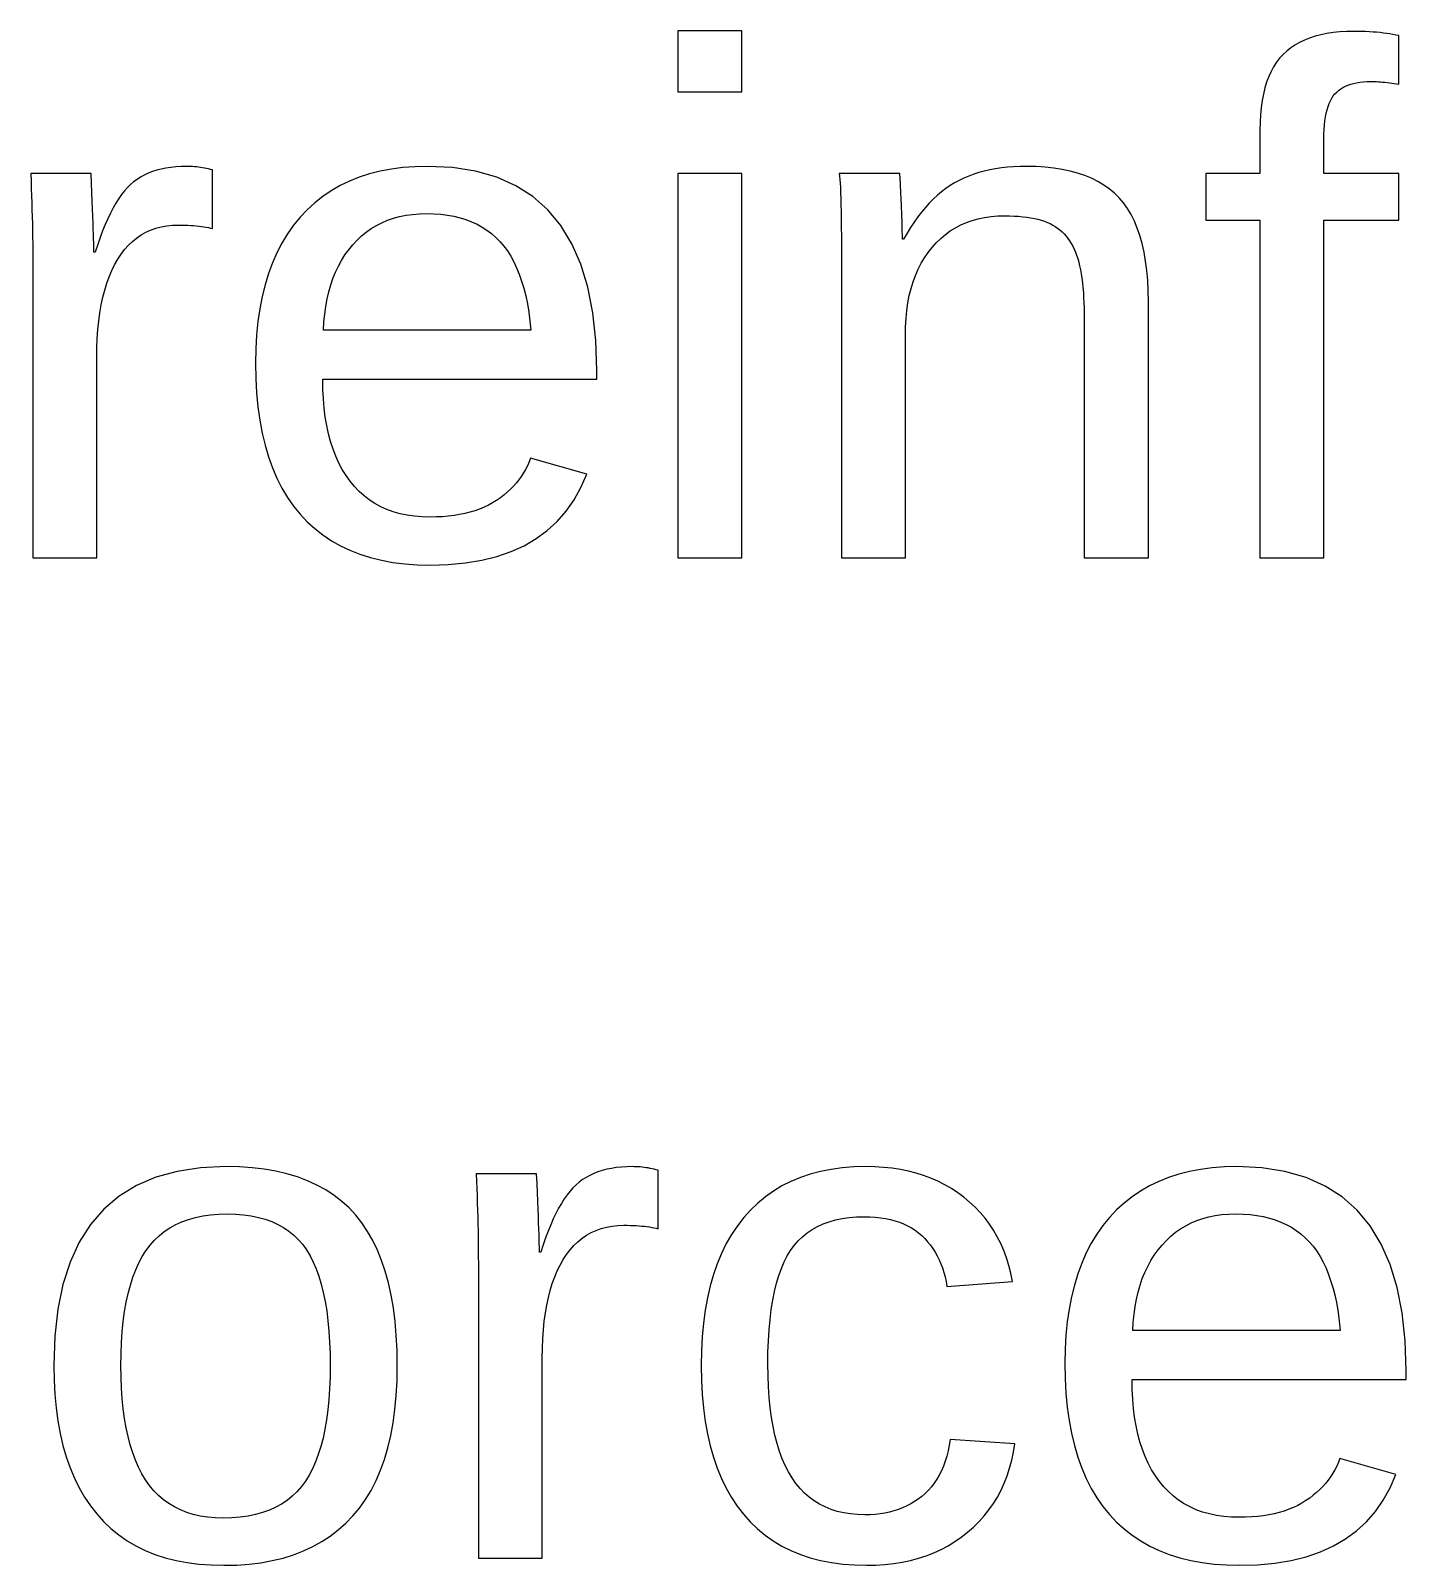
# Model space of a CAD drawing. Extents: x -27 to 133, y -77 to 15.
# Drawn here: x 84.122 to 88.454, y -42.365 to -37.532 of the extents above; entities that cross this region are included whole.
import ezdxf

# ---------------------------------------------------------------- set-up
doc = ezdxf.new("R2010")
doc.units = 0
doc.layers.get('0').update_dxf_attribs({"linetype": 'CONTINUOUS'})

msp = doc.modelspace()

# ---------------------------------------------------------------- linework, layer by layer
for points in [[(86.362, -37.532), (86.1606, -37.532), (86.1606, -37.7244), (86.362, -37.7244)], [(88.1949, -38.1283), (88.431, -38.1283), (88.431, -37.9818), (88.1949, -37.9818), (88.1949, -37.8732), (88.1951, -37.8578), (88.1957, -37.8431), (88.1968, -37.8291), (88.1982, -37.8159), (88.2, -37.8035), (88.2023, -37.7918), (88.205, -37.7809), (88.208, -37.7707), (88.2115, -37.7613), (88.2154, -37.7526), (88.2197, -37.7447), (88.2245, -37.7375), (88.2296, -37.7311), (88.2352, -37.7253), (88.2413, -37.72), (88.2479, -37.7151), (88.255, -37.7107), (88.2626, -37.7068), (88.2707, -37.7033), (88.2793, -37.7003), (88.2884, -37.6978), (88.298, -37.6957), (88.3081, -37.694), (88.3188, -37.6929), (88.3299, -37.6922), (88.3415, -37.692), (88.3476, -37.692), (88.3538, -37.6922), (88.3602, -37.6924), (88.3667, -37.6928), (88.3733, -37.6933), (88.38, -37.6939), (88.3869, -37.6946), (88.3939, -37.6953), (88.4011, -37.6962), (88.4084, -37.6973), (88.4158, -37.6984), (88.4233, -37.6996), (88.431, -37.7009), (88.431, -37.5476), (88.4219, -37.5456), (88.4125, -37.5438), (88.4028, -37.5421), (88.3928, -37.5406), (88.3825, -37.5393), (88.3718, -37.5381), (88.3609, -37.5371), (88.3497, -37.5362), (88.3381, -37.5355), (88.3263, -37.5349), (88.3141, -37.5345), (88.3017, -37.5343), (88.2889, -37.5342), (88.2663, -37.5346), (88.2446, -37.5359), (88.2238, -37.5381), (88.204, -37.5411), (88.185, -37.545), (88.167, -37.5497), (88.1498, -37.5553), (88.1336, -37.5617), (88.1183, -37.5691), (88.1039, -37.5772), (88.0905, -37.5863), (88.0779, -37.5962), (88.0662, -37.6069), (88.0555, -37.6187), (88.0456, -37.6315), (88.0366, -37.6454), (88.0284, -37.6605), (88.0211, -37.6766), (88.0146, -37.6938), (88.009, -37.7122), (88.0043, -37.7316), (88.0004, -37.7521), (87.9974, -37.7738), (87.9952, -37.7965), (87.9939, -37.8203), (87.9935, -37.8453), (87.9935, -37.9818), (87.8235, -37.9818), (87.8235, -38.1283), (87.9935, -38.1283), (87.9935, -39.1924), (88.1949, -39.1924)], [(84.33, -38.5614), (84.3304, -38.5309), (84.3316, -38.5016), (84.3335, -38.4734), (84.3362, -38.4463), (84.3398, -38.4202), (84.3441, -38.3953), (84.3491, -38.3715), (84.355, -38.3489), (84.3616, -38.3273), (84.3691, -38.3068), (84.3773, -38.2874), (84.3862, -38.2691), (84.396, -38.252), (84.4065, -38.236), (84.4177, -38.2213), (84.4296, -38.2079), (84.4422, -38.1958), (84.4556, -38.1849), (84.4696, -38.1753), (84.4843, -38.167), (84.4997, -38.16), (84.5158, -38.1542), (84.5327, -38.1498), (84.5502, -38.1466), (84.5684, -38.1446), (84.5873, -38.144), (84.5975, -38.1441), (84.6074, -38.1443), (84.6169, -38.1446), (84.6261, -38.1451), (84.635, -38.1457), (84.6436, -38.1464), (84.6518, -38.1472), (84.6598, -38.1482), (84.6674, -38.1494), (84.6747, -38.1506), (84.6817, -38.152), (84.6884, -38.1535), (84.6948, -38.1552), (84.6948, -37.9706), (84.6884, -37.9689), (84.682, -37.9674), (84.6757, -37.966), (84.6694, -37.9647), (84.6631, -37.9636), (84.6568, -37.9626), (84.6505, -37.9618), (84.6442, -37.961), (84.638, -37.9604), (84.6317, -37.96), (84.6255, -37.9597), (84.6193, -37.9595), (84.6131, -37.9594), (84.5958, -37.9597), (84.5792, -37.9607), (84.5631, -37.9624), (84.5477, -37.9648), (84.5329, -37.9678), (84.5187, -37.9715), (84.5051, -37.9759), (84.4921, -37.981), (84.4797, -37.9867), (84.4679, -37.9931), (84.4568, -38.0002), (84.4462, -38.008), (84.4363, -38.0164), (84.4267, -38.0258), (84.4173, -38.0363), (84.4081, -38.048), (84.3991, -38.0609), (84.3902, -38.0749), (84.3815, -38.0901), (84.373, -38.1064), (84.3647, -38.124), (84.3565, -38.1426), (84.3485, -38.1625), (84.3406, -38.1835), (84.333, -38.2057), (84.3255, -38.229), (84.321, -38.229), (84.321, -38.2217), (84.3208, -38.2124), (84.3206, -38.2012), (84.3202, -38.188), (84.3197, -38.1729), (84.3191, -38.1558), (84.3184, -38.1368), (84.3176, -38.1158), (84.3167, -38.0929), (84.3157, -38.068), (84.3146, -38.0412), (84.3134, -38.0125), (84.3121, -37.9818), (84.1219, -37.9818), (84.1229, -38.0054), (84.1238, -38.0286), (84.1246, -38.0516), (84.1254, -38.0742), (84.126, -38.0966), (84.1266, -38.1186), (84.1271, -38.1403), (84.1276, -38.1616), (84.1279, -38.1827), (84.1282, -38.2034), (84.1284, -38.2238), (84.1285, -38.2439), (84.1286, -38.2637), (84.1286, -39.1924), (84.33, -39.1924)], [(85.4371, -39.2131), (85.4915, -39.208), (85.5425, -39.1995), (85.5903, -39.1877), (85.6348, -39.1724), (85.676, -39.1538), (85.7139, -39.1317), (85.7486, -39.1063), (85.78, -39.0775), (85.8082, -39.0453), (85.8331, -39.0097), (85.8547, -38.9707), (85.873, -38.9284), (85.6962, -38.878), (85.6916, -38.8902), (85.6864, -38.9021), (85.6806, -38.9137), (85.6742, -38.9249), (85.6672, -38.9358), (85.6595, -38.9464), (85.6513, -38.9567), (85.6425, -38.9666), (85.6331, -38.9761), (85.623, -38.9854), (85.6124, -38.9943), (85.6012, -39.0029), (85.5894, -39.0112), (85.5769, -39.0189), (85.5639, -39.0261), (85.5502, -39.0326), (85.5359, -39.0385), (85.521, -39.0438), (85.5055, -39.0485), (85.4893, -39.0525), (85.4726, -39.056), (85.4552, -39.0588), (85.4372, -39.0609), (85.4186, -39.0625), (85.3994, -39.0634), (85.3796, -39.0637), (85.3546, -39.0631), (85.3305, -39.0611), (85.3074, -39.0577), (85.2852, -39.053), (85.2639, -39.047), (85.2436, -39.0397), (85.2243, -39.031), (85.2058, -39.021), (85.1883, -39.0096), (85.1718, -38.9969), (85.1562, -38.9828), (85.1415, -38.9675), (85.1278, -38.9507), (85.1151, -38.9328), (85.1033, -38.9137), (85.0926, -38.8935), (85.0829, -38.8722), (85.0743, -38.8497), (85.0666, -38.8262), (85.06, -38.8015), (85.0544, -38.7756), (85.0498, -38.7487), (85.0462, -38.7206), (85.0437, -38.6914), (85.0422, -38.6611), (85.0416, -38.6296), (85.9055, -38.6296), (85.9055, -38.6028), (85.9023, -38.5076), (85.8928, -38.42), (85.877, -38.3401), (85.8549, -38.2677), (85.8265, -38.203), (85.7918, -38.1459), (85.7507, -38.0964), (85.7033, -38.0546), (85.6496, -38.0203), (85.5896, -37.9936), (85.5233, -37.9746), (85.4507, -37.9632), (85.3717, -37.9594), (85.3323, -37.9603), (85.2944, -37.9632), (85.2578, -37.9679), (85.2227, -37.9745), (85.189, -37.9831), (85.1567, -37.9935), (85.1258, -38.0058), (85.0964, -38.02), (85.0684, -38.0361), (85.0418, -38.0541), (85.0167, -38.0739), (84.9929, -38.0957), (84.9706, -38.1194), (84.9498, -38.1448), (84.9307, -38.1719), (84.9133, -38.2007), (84.8975, -38.2311), (84.8834, -38.2632), (84.8709, -38.2969), (84.8601, -38.3323), (84.851, -38.3693), (84.8435, -38.408), (84.8377, -38.4483), (84.8335, -38.4903), (84.831, -38.534), (84.8302, -38.5793), (84.831, -38.6269), (84.8335, -38.6727), (84.8377, -38.7166), (84.8435, -38.7587), (84.851, -38.799), (84.8601, -38.8374), (84.8709, -38.874), (84.8834, -38.9087), (84.8975, -38.9416), (84.9133, -38.9727), (84.9307, -39.0019), (84.9498, -39.0293), (84.9706, -39.0548), (84.993, -39.0785), (85.0168, -39.1002), (85.0422, -39.1201), (85.0691, -39.1381), (85.0976, -39.1542), (85.1275, -39.1684), (85.159, -39.1807), (85.192, -39.1911), (85.2264, -39.1996), (85.2625, -39.2063), (85.3, -39.211), (85.339, -39.2138), (85.3796, -39.2148)], [(86.362, -37.9818), (86.1606, -37.9818), (86.1606, -39.1924), (86.362, -39.1924)], [(86.8768, -38.4909), (86.8773, -38.4641), (86.8788, -38.4383), (86.8812, -38.4134), (86.8847, -38.3894), (86.8892, -38.3663), (86.8947, -38.3441), (86.9011, -38.3229), (86.9086, -38.3025), (86.917, -38.2831), (86.9264, -38.2646), (86.9369, -38.247), (86.9483, -38.2303), (86.9607, -38.2145), (86.974, -38.1998), (86.988, -38.1862), (87.0027, -38.1738), (87.0182, -38.1626), (87.0344, -38.1526), (87.0513, -38.1438), (87.0689, -38.1361), (87.0873, -38.1296), (87.1064, -38.1243), (87.1262, -38.1202), (87.1468, -38.1173), (87.1681, -38.1155), (87.1901, -38.1149), (87.2051, -38.1151), (87.2196, -38.1156), (87.2335, -38.1165), (87.2468, -38.1177), (87.2595, -38.1192), (87.2717, -38.1211), (87.2834, -38.1234), (87.2944, -38.1259), (87.3049, -38.1289), (87.3148, -38.1321), (87.3241, -38.1357), (87.3329, -38.1397), (87.3411, -38.144), (87.3489, -38.1487), (87.3563, -38.1538), (87.3634, -38.1594), (87.3701, -38.1654), (87.3766, -38.1718), (87.3827, -38.1787), (87.3884, -38.186), (87.3939, -38.1938), (87.399, -38.202), (87.4037, -38.2106), (87.4082, -38.2197), (87.4123, -38.2292), (87.4161, -38.2391), (87.4196, -38.2496), (87.4228, -38.2607), (87.4257, -38.2724), (87.4283, -38.2848), (87.4307, -38.2978), (87.4328, -38.3115), (87.4346, -38.3258), (87.4361, -38.3407), (87.4374, -38.3563), (87.4383, -38.3725), (87.439, -38.3893), (87.4394, -38.4068), (87.4396, -38.4249), (87.4396, -39.1924), (87.6421, -39.1924), (87.6421, -38.3857), (87.6416, -38.3513), (87.6399, -38.3185), (87.6372, -38.2872), (87.6334, -38.2574), (87.6284, -38.2292), (87.6224, -38.2025), (87.6153, -38.1773), (87.6071, -38.1537), (87.5979, -38.1316), (87.5875, -38.111), (87.576, -38.0919), (87.5634, -38.0744), (87.5498, -38.0584), (87.5349, -38.0438), (87.5189, -38.0303), (87.5015, -38.018), (87.4829, -38.0068), (87.463, -37.9969), (87.4418, -37.9881), (87.4194, -37.9805), (87.3957, -37.974), (87.3708, -37.9688), (87.3446, -37.9647), (87.3171, -37.9617), (87.2883, -37.96), (87.2583, -37.9594), (87.2378, -37.9597), (87.2177, -37.9606), (87.1982, -37.9622), (87.1792, -37.9643), (87.1607, -37.9671), (87.1428, -37.9705), (87.1253, -37.9745), (87.1084, -37.9791), (87.092, -37.9843), (87.0762, -37.9902), (87.0608, -37.9966), (87.046, -38.0037), (87.0317, -38.0114), (87.0178, -38.0198), (87.0042, -38.0292), (86.9908, -38.0393), (86.9777, -38.0504), (86.9648, -38.0623), (86.9522, -38.075), (86.9399, -38.0887), (86.9278, -38.1032), (86.9159, -38.1186), (86.9044, -38.1348), (86.893, -38.1519), (86.882, -38.1699), (86.8712, -38.1888), (86.8678, -38.1888), (86.8675, -38.1755), (86.8671, -38.1629), (86.8668, -38.151), (86.8665, -38.1397), (86.8662, -38.1291), (86.8659, -38.1192), (86.8656, -38.1099), (86.8653, -38.1014), (86.865, -38.0935), (86.8647, -38.0862), (86.8644, -38.0796), (86.8642, -38.0737), (86.8639, -38.0685), (86.8637, -38.0636), (86.8634, -38.0588), (86.8632, -38.0542), (86.8629, -38.0495), (86.8627, -38.045), (86.8625, -38.0406), (86.8623, -38.0362), (86.8621, -38.032), (86.8618, -38.0278), (86.8617, -38.0237), (86.8615, -38.0197), (86.8613, -38.0158), (86.8611, -38.012), (86.8609, -38.0083), (86.8608, -38.0048), (86.8606, -38.0016), (86.8604, -37.9986), (86.8602, -37.9959), (86.8601, -37.9933), (86.8599, -37.991), (86.8597, -37.9889), (86.8596, -37.987), (86.8594, -37.9854), (86.8592, -37.9839), (86.859, -37.9827), (86.8589, -37.9818), (86.6687, -37.9818), (86.6697, -37.99), (86.6706, -38.0001), (86.6714, -38.0122), (86.6722, -38.0263), (86.6728, -38.0422), (86.6734, -38.0602), (86.6739, -38.0801), (86.6744, -38.1019), (86.6747, -38.1257), (86.675, -38.1514), (86.6752, -38.1791), (86.6753, -38.2087), (86.6754, -38.2402), (86.6754, -39.1924), (86.8768, -39.1924)], [(85.0454, -38.4493), (85.0478, -38.4243), (85.0512, -38.4001), (85.0555, -38.3768), (85.0607, -38.3544), (85.0669, -38.3328), (85.074, -38.3121), (85.082, -38.2923), (85.091, -38.2733), (85.1009, -38.2552), (85.1117, -38.238), (85.1235, -38.2216), (85.1362, -38.2061), (85.1497, -38.1916), (85.164, -38.1783), (85.179, -38.1661), (85.1946, -38.1551), (85.2111, -38.1453), (85.2282, -38.1366), (85.2461, -38.1291), (85.2646, -38.1227), (85.2839, -38.1175), (85.304, -38.1134), (85.3247, -38.1105), (85.3462, -38.1088), (85.3684, -38.1082), (85.3912, -38.1087), (85.4132, -38.1103), (85.4343, -38.1129), (85.4547, -38.1165), (85.4741, -38.1212), (85.4928, -38.1269), (85.5106, -38.1337), (85.5276, -38.1415), (85.5437, -38.1503), (85.559, -38.1602), (85.5735, -38.1711), (85.5872, -38.183), (85.6, -38.196), (85.612, -38.2102), (85.6233, -38.2255), (85.6338, -38.2421), (85.6435, -38.2599), (85.6525, -38.2789), (85.6608, -38.2992), (85.6682, -38.3206), (85.675, -38.3433), (85.681, -38.3672), (85.6862, -38.3924), (85.6907, -38.4188), (85.6944, -38.4464), (85.6973, -38.4752), (85.0439, -38.4752)], [(84.7708, -42.3639), (84.8095, -42.3611), (84.8467, -42.3565), (84.8825, -42.3501), (84.9167, -42.3418), (84.9494, -42.3317), (84.9807, -42.3197), (85.0104, -42.3059), (85.0387, -42.2902), (85.0654, -42.2728), (85.0907, -42.2534), (85.1145, -42.2323), (85.1367, -42.2093), (85.1574, -42.1844), (85.1764, -42.1576), (85.1938, -42.1288), (85.2096, -42.0982), (85.2236, -42.0656), (85.236, -42.0311), (85.2468, -41.9947), (85.2559, -41.9564), (85.2634, -41.9162), (85.2691, -41.874), (85.2733, -41.8299), (85.2758, -41.7839), (85.2766, -41.736), (85.2758, -41.6876), (85.2735, -41.6411), (85.2696, -41.5967), (85.2642, -41.5543), (85.2572, -41.5139), (85.2487, -41.4754), (85.2386, -41.439), (85.227, -41.4045), (85.2138, -41.372), (85.1991, -41.3416), (85.1829, -41.3131), (85.165, -41.2866), (85.1457, -41.2621), (85.1247, -41.2395), (85.1019, -41.2187), (85.0774, -41.1998), (85.0512, -41.1826), (85.0233, -41.1672), (84.9936, -41.1537), (84.9622, -41.1419), (84.929, -41.132), (84.8942, -41.1238), (84.8575, -41.1175), (84.8192, -41.113), (84.7791, -41.1103), (84.7373, -41.1094), (84.657, -41.1131), (84.5831, -41.1242), (84.5157, -41.1428), (84.4547, -41.1687), (84.4001, -41.2021), (84.3519, -41.2429), (84.3102, -41.2911), (84.2749, -41.3467), (84.246, -41.4097), (84.2235, -41.4801), (84.2074, -41.558), (84.1978, -41.6433), (84.1946, -41.736), (84.1954, -41.7821), (84.1978, -41.8266), (84.2018, -41.8693), (84.2074, -41.9103), (84.2146, -41.9497), (84.2234, -41.9873), (84.2339, -42.0232), (84.2459, -42.0575), (84.2595, -42.09), (84.2747, -42.1208), (84.2915, -42.15), (84.31, -42.1774), (84.33, -42.2031), (84.3516, -42.227), (84.3747, -42.249), (84.3994, -42.2691), (84.4256, -42.2873), (84.4533, -42.3036), (84.4826, -42.3179), (84.5134, -42.3303), (84.5458, -42.3409), (84.5797, -42.3495), (84.6151, -42.3562), (84.652, -42.361), (84.6905, -42.3638), (84.7306, -42.3648)], [(85.7332, -41.7114), (85.7336, -41.6809), (85.7347, -41.6516), (85.7367, -41.6234), (85.7394, -41.5963), (85.7429, -41.5702), (85.7472, -41.5453), (85.7523, -41.5215), (85.7582, -41.4989), (85.7648, -41.4773), (85.7722, -41.4568), (85.7804, -41.4374), (85.7894, -41.4191), (85.7992, -41.402), (85.8097, -41.386), (85.8209, -41.3713), (85.8328, -41.3579), (85.8454, -41.3458), (85.8588, -41.3349), (85.8728, -41.3253), (85.8875, -41.317), (85.9029, -41.31), (85.919, -41.3042), (85.9359, -41.2998), (85.9534, -41.2966), (85.9716, -41.2946), (85.9905, -41.294), (86.0007, -41.2941), (86.0105, -41.2943), (86.0201, -41.2946), (86.0293, -41.2951), (86.0382, -41.2957), (86.0468, -41.2964), (86.055, -41.2972), (86.063, -41.2982), (86.0706, -41.2994), (86.0779, -41.3006), (86.0849, -41.302), (86.0916, -41.3035), (86.0979, -41.3052), (86.0979, -41.1206), (86.0916, -41.1189), (86.0852, -41.1174), (86.0789, -41.116), (86.0726, -41.1147), (86.0663, -41.1136), (86.06, -41.1126), (86.0537, -41.1118), (86.0474, -41.111), (86.0411, -41.1104), (86.0349, -41.11), (86.0287, -41.1097), (86.0225, -41.1095), (86.0163, -41.1094), (85.999, -41.1097), (85.9824, -41.1107), (85.9663, -41.1124), (85.9509, -41.1148), (85.9361, -41.1178), (85.9219, -41.1215), (85.9083, -41.1259), (85.8953, -41.131), (85.8829, -41.1367), (85.8711, -41.1431), (85.86, -41.1502), (85.8494, -41.158), (85.8395, -41.1664), (85.8299, -41.1758), (85.8205, -41.1863), (85.8113, -41.198), (85.8023, -41.2109), (85.7934, -41.2249), (85.7847, -41.2401), (85.7762, -41.2564), (85.7679, -41.274), (85.7597, -41.2926), (85.7517, -41.3125), (85.7438, -41.3335), (85.7362, -41.3557), (85.7287, -41.379), (85.7242, -41.379), (85.7242, -41.3717), (85.724, -41.3624), (85.7237, -41.3512), (85.7234, -41.338), (85.7229, -41.3229), (85.7223, -41.3058), (85.7216, -41.2868), (85.7208, -41.2658), (85.7199, -41.2429), (85.7189, -41.218), (85.7178, -41.1912), (85.7166, -41.1625), (85.7153, -41.1318), (85.5251, -41.1318), (85.5261, -41.1554), (85.527, -41.1786), (85.5278, -41.2016), (85.5286, -41.2242), (85.5292, -41.2466), (85.5298, -41.2686), (85.5303, -41.2903), (85.5308, -41.3116), (85.5311, -41.3327), (85.5314, -41.3534), (85.5316, -41.3738), (85.5317, -41.3939), (85.5318, -41.4137), (85.5318, -42.3424), (85.7332, -42.3424)], [(86.784, -42.3642), (86.8124, -42.3623), (86.84, -42.3592), (86.8669, -42.3549), (86.8929, -42.3494), (86.9181, -42.3426), (86.9426, -42.3346), (86.9662, -42.3254), (86.9891, -42.3149), (87.0111, -42.3032), (87.0324, -42.2903), (87.0529, -42.2761), (87.0726, -42.2607), (87.0912, -42.2443), (87.1087, -42.2271), (87.125, -42.209), (87.14, -42.19), (87.1539, -42.1703), (87.1665, -42.1497), (87.178, -42.1282), (87.1882, -42.106), (87.1973, -42.0829), (87.2051, -42.0589), (87.2117, -42.0342), (87.2171, -42.0086), (87.2214, -41.9821), (87.0177, -41.9687), (87.0148, -41.9869), (87.0112, -42.0044), (87.007, -42.0211), (87.0022, -42.0371), (86.9966, -42.0524), (86.9904, -42.0669), (86.9836, -42.0807), (86.9761, -42.0937), (86.9679, -42.106), (86.9591, -42.1175), (86.9497, -42.1283), (86.9395, -42.1384), (86.9288, -42.1477), (86.9175, -42.1563), (86.9057, -42.1643), (86.8936, -42.1715), (86.881, -42.178), (86.868, -42.1839), (86.8546, -42.189), (86.8408, -42.1935), (86.8266, -42.1973), (86.8119, -42.2004), (86.7969, -42.2028), (86.7814, -42.2045), (86.7655, -42.2056), (86.7492, -42.2059), (86.7261, -42.2052), (86.7038, -42.2032), (86.6825, -42.1997), (86.6622, -42.1949), (86.6427, -42.1887), (86.6241, -42.1811), (86.6065, -42.1722), (86.5898, -42.1618), (86.5739, -42.1501), (86.559, -42.1371), (86.545, -42.1226), (86.532, -42.1068), (86.5198, -42.0896), (86.5085, -42.0709), (86.4982, -42.0508), (86.4887, -42.0292), (86.4802, -42.0061), (86.4725, -41.9815), (86.4658, -41.9554), (86.4599, -41.9279), (86.455, -41.8989), (86.4509, -41.8684), (86.4478, -41.8364), (86.4455, -41.8029), (86.4442, -41.7679), (86.4437, -41.7315), (86.4441, -41.6936), (86.4454, -41.6575), (86.4475, -41.623), (86.4505, -41.5903), (86.4543, -41.5594), (86.459, -41.5301), (86.4645, -41.5026), (86.4708, -41.4767), (86.478, -41.4526), (86.4861, -41.4303), (86.495, -41.4096), (86.5047, -41.3907), (86.5153, -41.3735), (86.5269, -41.3577), (86.5395, -41.3433), (86.5531, -41.33), (86.5678, -41.3181), (86.5835, -41.3074), (86.6003, -41.298), (86.6181, -41.2898), (86.6369, -41.2829), (86.6569, -41.2772), (86.6778, -41.2728), (86.6998, -41.2697), (86.7229, -41.2678), (86.747, -41.2671), (86.7647, -41.2675), (86.7818, -41.2685), (86.7983, -41.2703), (86.8142, -41.2728), (86.8294, -41.2759), (86.844, -41.2798), (86.8579, -41.2843), (86.8712, -41.2896), (86.8839, -41.2956), (86.8959, -41.3022), (86.9073, -41.3096), (86.9181, -41.3177), (86.9282, -41.3264), (86.9377, -41.3358), (86.9467, -41.3457), (86.9551, -41.356), (86.9629, -41.3669), (86.9702, -41.3782), (86.9768, -41.39), (86.983, -41.4023), (86.9885, -41.4151), (86.9935, -41.4284), (86.9979, -41.4422), (87.0017, -41.4564), (87.005, -41.4712), (87.0077, -41.4864), (87.2146, -41.4708), (87.2093, -41.4452), (87.2029, -41.4205), (87.1953, -41.3967), (87.1867, -41.3737), (87.1771, -41.3516), (87.1663, -41.3303), (87.1545, -41.3099), (87.1416, -41.2904), (87.1276, -41.2717), (87.1125, -41.2539), (87.0963, -41.2369), (87.0791, -41.2208), (87.0608, -41.2056), (87.0416, -41.1914), (87.0216, -41.1783), (87.0009, -41.1663), (86.9794, -41.1555), (86.9572, -41.1458), (86.9342, -41.1373), (86.9105, -41.1299), (86.8861, -41.1236), (86.8609, -41.1185), (86.8349, -41.1145), (86.8082, -41.1117), (86.7808, -41.11), (86.7526, -41.1094), (86.7147, -41.1103), (86.6782, -41.1132), (86.6431, -41.1179), (86.6093, -41.1246), (86.577, -41.1331), (86.546, -41.1436), (86.5164, -41.1559), (86.4881, -41.1702), (86.4613, -41.1863), (86.4358, -41.2044), (86.4117, -41.2243), (86.389, -41.2462), (86.3676, -41.2699), (86.3478, -41.2955), (86.3295, -41.3228), (86.3128, -41.3518), (86.2977, -41.3825), (86.2842, -41.4149), (86.2723, -41.449), (86.262, -41.4849), (86.2532, -41.5224), (86.2461, -41.5617), (86.2405, -41.6027), (86.2366, -41.6454), (86.2342, -41.6898), (86.2334, -41.736), (86.2342, -41.7824), (86.2365, -41.8272), (86.2405, -41.8702), (86.246, -41.9114), (86.2532, -41.9509), (86.2619, -41.9887), (86.2721, -42.0247), (86.284, -42.059), (86.2975, -42.0915), (86.3125, -42.1223), (86.3291, -42.1513), (86.3473, -42.1787), (86.3671, -42.2042), (86.3884, -42.228), (86.4111, -42.2498), (86.4352, -42.2698), (86.4608, -42.2878), (86.4877, -42.304), (86.5161, -42.3182), (86.546, -42.3306), (86.5772, -42.341), (86.6099, -42.3496), (86.644, -42.3562), (86.6795, -42.361), (86.7164, -42.3638), (86.7548, -42.3648)], [(87.9862, -42.3631), (88.0405, -42.358), (88.0915, -42.3495), (88.1393, -42.3377), (88.1838, -42.3224), (88.225, -42.3038), (88.263, -42.2817), (88.2977, -42.2563), (88.3291, -42.2275), (88.3572, -42.1953), (88.3821, -42.1597), (88.4037, -42.1207), (88.422, -42.0784), (88.2453, -42.028), (88.2407, -42.0402), (88.2354, -42.0521), (88.2296, -42.0637), (88.2232, -42.0749), (88.2162, -42.0858), (88.2086, -42.0964), (88.2004, -42.1067), (88.1915, -42.1166), (88.1821, -42.1261), (88.1721, -42.1354), (88.1615, -42.1443), (88.1502, -42.1529), (88.1384, -42.1612), (88.1259, -42.1689), (88.1129, -42.1761), (88.0992, -42.1826), (88.0849, -42.1885), (88.07, -42.1938), (88.0545, -42.1985), (88.0384, -42.2025), (88.0216, -42.206), (88.0042, -42.2088), (87.9863, -42.2109), (87.9677, -42.2125), (87.9484, -42.2134), (87.9286, -42.2137), (87.9036, -42.2131), (87.8795, -42.2111), (87.8564, -42.2077), (87.8342, -42.203), (87.813, -42.197), (87.7927, -42.1897), (87.7733, -42.181), (87.7549, -42.171), (87.7374, -42.1596), (87.7208, -42.1469), (87.7052, -42.1328), (87.6906, -42.1175), (87.6768, -42.1007), (87.6641, -42.0828), (87.6524, -42.0637), (87.6417, -42.0435), (87.632, -42.0222), (87.6233, -41.9997), (87.6157, -41.9762), (87.609, -41.9515), (87.6034, -41.9256), (87.5988, -41.8987), (87.5953, -41.8706), (87.5927, -41.8414), (87.5912, -41.8111), (87.5907, -41.7796), (88.4545, -41.7796), (88.4545, -41.7528), (88.4513, -41.6576), (88.4419, -41.57), (88.4261, -41.4901), (88.404, -41.4177), (88.3755, -41.353), (88.3408, -41.2959), (88.2997, -41.2464), (88.2524, -41.2046), (88.1987, -41.1703), (88.1387, -41.1436), (88.0724, -41.1246), (87.9997, -41.1132), (87.9208, -41.1094), (87.8814, -41.1103), (87.8434, -41.1132), (87.8068, -41.1179), (87.7717, -41.1245), (87.738, -41.1331), (87.7057, -41.1435), (87.6749, -41.1558), (87.6455, -41.17), (87.6174, -41.1861), (87.5909, -41.2041), (87.5657, -41.2239), (87.542, -41.2457), (87.5196, -41.2694), (87.4989, -41.2948), (87.4798, -41.3219), (87.4623, -41.3507), (87.4465, -41.3811), (87.4324, -41.4132), (87.4199, -41.4469), (87.4091, -41.4823), (87.4, -41.5193), (87.3925, -41.558), (87.3867, -41.5983), (87.3825, -41.6403), (87.3801, -41.684), (87.3792, -41.7293), (87.3801, -41.7769), (87.3825, -41.8227), (87.3867, -41.8666), (87.3925, -41.9087), (87.4, -41.949), (87.4091, -41.9874), (87.4199, -42.024), (87.4324, -42.0587), (87.4465, -42.0916), (87.4623, -42.1227), (87.4798, -42.1519), (87.4989, -42.1793), (87.5196, -42.2048), (87.542, -42.2285), (87.5659, -42.2502), (87.5913, -42.2701), (87.6182, -42.2881), (87.6466, -42.3042), (87.6766, -42.3184), (87.708, -42.3307), (87.741, -42.3411), (87.7755, -42.3496), (87.8115, -42.3563), (87.849, -42.361), (87.888, -42.3638), (87.9286, -42.3648)], [(84.7032, -42.2153), (84.6791, -42.2131), (84.6561, -42.2096), (84.6341, -42.2046), (84.6132, -42.1982), (84.5934, -42.1904), (84.5746, -42.1811), (84.5568, -42.1704), (84.5401, -42.1583), (84.5245, -42.1448), (84.5099, -42.1299), (84.4963, -42.1135), (84.4838, -42.0957), (84.4723, -42.0765), (84.4617, -42.0559), (84.4521, -42.0338), (84.4433, -42.0104), (84.4355, -41.9855), (84.4286, -41.9593), (84.4226, -41.9316), (84.4176, -41.9025), (84.4134, -41.872), (84.4102, -41.8401), (84.4079, -41.8068), (84.4065, -41.7721), (84.4061, -41.736), (84.4065, -41.6989), (84.4079, -41.6633), (84.4103, -41.6293), (84.4135, -41.5968), (84.4177, -41.5659), (84.4229, -41.5365), (84.4289, -41.5087), (84.4359, -41.4824), (84.4439, -41.4576), (84.4527, -41.4344), (84.4626, -41.4127), (84.4733, -41.3926), (84.485, -41.374), (84.4977, -41.3569), (84.5115, -41.3411), (84.5266, -41.3267), (84.5428, -41.3137), (84.5601, -41.3021), (84.5786, -41.2918), (84.5983, -41.2829), (84.6191, -41.2753), (84.6411, -41.2692), (84.6642, -41.2644), (84.6885, -41.2609), (84.714, -41.2589), (84.7406, -41.2582), (84.7671, -41.2589), (84.7923, -41.2609), (84.8163, -41.2642), (84.8391, -41.269), (84.8608, -41.275), (84.8812, -41.2824), (84.9004, -41.2911), (84.9185, -41.3012), (84.9353, -41.3126), (84.951, -41.3254), (84.9654, -41.3395), (84.9787, -41.355), (84.9907, -41.3718), (85.0017, -41.3901), (85.0118, -41.41), (85.0211, -41.4315), (85.0294, -41.4546), (85.0369, -41.4794), (85.0435, -41.5058), (85.0493, -41.5338), (85.0541, -41.5635), (85.0581, -41.5947), (85.0611, -41.6276), (85.0634, -41.6621), (85.0647, -41.6982), (85.0651, -41.736), (85.0647, -41.7732), (85.0633, -41.809), (85.061, -41.8431), (85.0578, -41.8757), (85.0536, -41.9068), (85.0485, -41.9363), (85.0426, -41.9643), (85.0357, -41.9907), (85.0278, -42.0156), (85.0191, -42.0389), (85.0094, -42.0607), (84.9989, -42.0809), (84.9873, -42.0996), (84.9748, -42.1168), (84.961, -42.1327), (84.9459, -42.1471), (84.9297, -42.1602), (84.9122, -42.1719), (84.8935, -42.1822), (84.8736, -42.1912), (84.8524, -42.1988), (84.8301, -42.205), (84.8065, -42.2098), (84.7816, -42.2132), (84.7556, -42.2153), (84.7283, -42.216)], [(87.5944, -41.5993), (87.5969, -41.5743), (87.6002, -41.5501), (87.6045, -41.5268), (87.6098, -41.5044), (87.6159, -41.4828), (87.623, -41.4621), (87.6311, -41.4423), (87.64, -41.4233), (87.6499, -41.4052), (87.6608, -41.388), (87.6725, -41.3716), (87.6852, -41.3561), (87.6988, -41.3416), (87.713, -41.3283), (87.728, -41.3161), (87.7437, -41.3051), (87.7601, -41.2953), (87.7772, -41.2866), (87.7951, -41.2791), (87.8137, -41.2727), (87.833, -41.2675), (87.853, -41.2634), (87.8738, -41.2605), (87.8952, -41.2588), (87.9174, -41.2582), (87.9402, -41.2587), (87.9622, -41.2603), (87.9834, -41.2629), (88.0037, -41.2665), (88.0232, -41.2712), (88.0418, -41.2769), (88.0596, -41.2837), (88.0766, -41.2915), (88.0928, -41.3003), (88.1081, -41.3102), (88.1226, -41.3211), (88.1362, -41.333), (88.149, -41.346), (88.161, -41.3602), (88.1723, -41.3755), (88.1828, -41.3921), (88.1926, -41.4099), (88.2016, -41.4289), (88.2098, -41.4492), (88.2173, -41.4706), (88.224, -41.4933), (88.23, -41.5172), (88.2352, -41.5424), (88.2397, -41.5688), (88.2434, -41.5964), (88.2464, -41.6252), (87.5929, -41.6252)]]:
    msp.add_lwpolyline(points, close=True)

doc.saveas('drawing.dxf')
